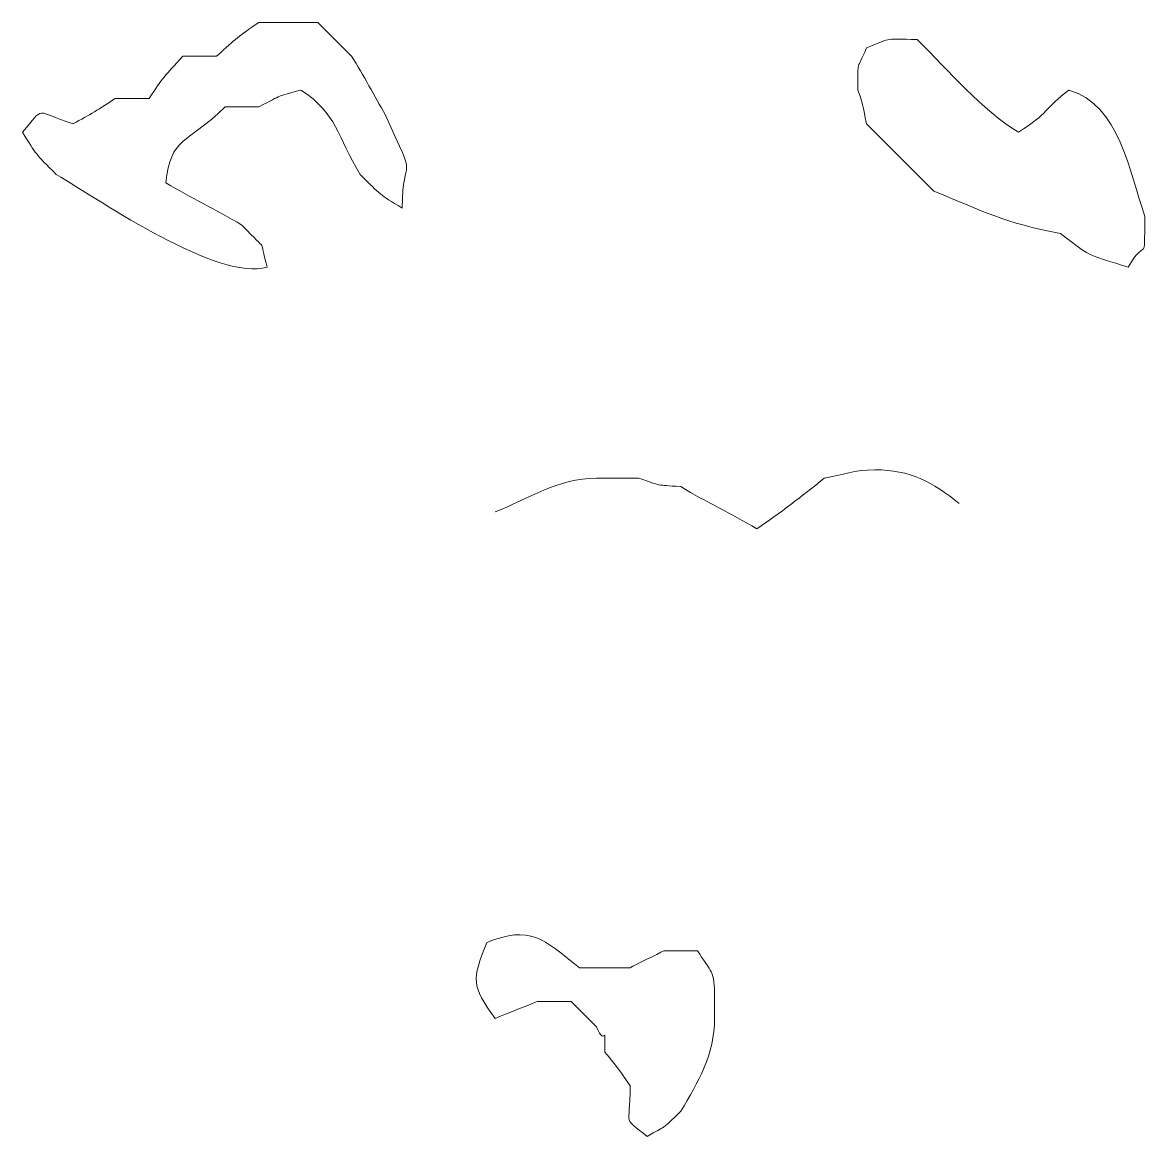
# Model space of a CAD drawing. Header units: centimetres. Extents: x -40.3 to 39, y -29.8 to 28.8.
# Drawn here: x 4.119 to 6.377, y -19.977 to -17.741 of the extents above; entities that cross this region are included whole.
import ezdxf

# ---------------------------------------------------------------- set-up
doc = ezdxf.new("R2010")
doc.units = ezdxf.units.CM
doc.header["$MEASUREMENT"] = 0
doc.layers.add('layer 1', color=7, linetype='Continuous')

msp = doc.modelspace()

# ---------------------------------------------------------------- linework, layer by layer
at = {"layer": 'layer 1', "color": 225, "lineweight": 0}
for points, knots in [([(4.88103, -18.11325), (4.83294, -18.08427), (4.83997, -18.08818), (4.7963, -18.04553), (4.7963, -18.04553), (4.75037, -17.96876), (4.75065, -17.92441), (4.67772, -17.87611), (4.67772, -17.87611), (4.6259, -17.89018), (4.64395, -17.88388), (4.59303, -17.90996), (4.59303, -17.90996), (4.59303, -17.90996), (4.52529, -17.90998), (4.52529, -17.90998), (4.52529, -17.90998), (4.44832, -17.98526), (4.41586, -17.96949), (4.40668, -18.06244), (4.40668, -18.06244), (4.45921, -18.09392), (4.50663, -18.11571), (4.55916, -18.14715), (4.55916, -18.14715), (4.6164, -18.20925), (4.59104, -18.16604), (4.60997, -18.23184), (4.60997, -18.23184), (4.51137, -18.26041), (4.28204, -18.10275), (4.18647, -18.04551), (4.18647, -18.04551), (4.14342, -18.00246), (4.1473, -18.00756), (4.11872, -17.96078), (4.11872, -17.96078), (4.16433, -17.90764), (4.14064, -17.91803), (4.22036, -17.94388), (4.22036, -17.94388), (4.25284, -17.92682), (4.27391, -17.91342), (4.30505, -17.89304), (4.30505, -17.89304), (4.30505, -17.89304), (4.37281, -17.89306), (4.37281, -17.89306), (4.37281, -17.89306), (4.40041, -17.85174), (4.40395, -17.848), (4.44055, -17.80833), (4.44055, -17.80833), (4.44055, -17.80833), (4.50832, -17.80835), (4.50832, -17.80835), (4.50832, -17.80835), (4.54814, -17.77166), (4.55194, -17.76833), (4.59301, -17.74059), (4.59301, -17.74059), (4.59301, -17.74059), (4.71161, -17.74061), (4.71161, -17.74061), (4.71161, -17.74061), (4.71161, -17.74061), (4.77937, -17.80833), (4.77937, -17.80833), (4.77937, -17.80833), (4.80304, -17.84788), (4.82564, -17.88678), (4.84712, -17.92693), (4.84712, -17.92693), (4.91558, -18.07413), (4.88101, -17.99736), (4.88103, -18.11325)], [0, 0, 0, 0, 0.05, 0.05, 0.05, 0.05, 0.1, 0.1, 0.1, 0.1, 0.15, 0.15, 0.15, 0.15, 0.2, 0.2, 0.2, 0.2, 0.25, 0.25, 0.25, 0.25, 0.3, 0.3, 0.3, 0.3, 0.35, 0.35, 0.35, 0.35, 0.4, 0.4, 0.4, 0.4, 0.45, 0.45, 0.45, 0.45, 0.5, 0.5, 0.5, 0.5, 0.55, 0.55, 0.55, 0.55, 0.6, 0.6, 0.6, 0.6, 0.65, 0.65, 0.65, 0.65, 0.7, 0.7, 0.7, 0.7, 0.75, 0.75, 0.75, 0.75, 0.8, 0.8, 0.8, 0.8, 0.85, 0.85, 0.85, 0.85, 0.9, 0.9, 0.9, 0.9, 1, 1, 1, 1]), ([(6.33787, -18.23186), (6.26266, -18.20693), (6.26875, -18.21658), (6.20235, -18.16409), (6.20235, -18.16409), (6.08895, -18.14271), (6.04949, -18.12002), (5.94824, -18.07943), (5.94824, -18.07943), (5.94824, -18.07943), (5.81271, -17.9439), (5.81271, -17.9439), (5.81271, -17.9439), (5.80509, -17.90749), (5.80857, -17.91474), (5.79576, -17.87613), (5.79576, -17.87613), (5.79576, -17.80805), (5.79284, -17.84261), (5.81271, -17.79145), (5.81271, -17.79145), (5.87066, -17.76893), (5.8447, -17.7745), (5.91435, -17.77448), (5.91435, -17.77448), (5.97869, -17.83883), (6.04484, -17.91628), (6.11764, -17.96084), (6.11764, -17.96084), (6.17866, -17.92268), (6.17065, -17.91282), (6.21927, -17.87613), (6.21927, -17.87613), (6.32121, -17.90608), (6.34046, -18.03979), (6.37177, -18.13026), (6.37177, -18.13026), (6.36948, -18.23551), (6.37691, -18.16399), (6.33787, -18.23186)], [0, 0, 0, 0, 0.0909091, 0.0909091, 0.0909091, 0.0909091, 0.1818182, 0.1818182, 0.1818182, 0.1818182, 0.2727273, 0.2727273, 0.2727273, 0.2727273, 0.3636364, 0.3636364, 0.3636364, 0.3636364, 0.4545455, 0.4545455, 0.4545455, 0.4545455, 0.5454545, 0.5454545, 0.5454545, 0.5454545, 0.6363636, 0.6363636, 0.6363636, 0.6363636, 0.7272727, 0.7272727, 0.7272727, 0.7272727, 0.8181818, 0.8181818, 0.8181818, 0.8181818, 1, 1, 1, 1]), ([(5.06731, -18.72315), (5.13467, -18.69615), (5.19355, -18.65539), (5.27062, -18.65541), (5.27062, -18.65541), (5.27062, -18.65541), (5.30449, -18.65539), (5.30449, -18.65539), (5.30449, -18.65539), (5.30449, -18.65539), (5.35531, -18.65539), (5.35531, -18.65539), (5.35531, -18.65539), (5.40506, -18.67186), (5.38649, -18.66823), (5.44004, -18.67233), (5.44004, -18.67233), (5.49255, -18.70379), (5.53997, -18.72558), (5.59247, -18.75704), (5.59247, -18.75704), (5.63964, -18.72516), (5.6826, -18.69222), (5.72802, -18.65541), (5.72802, -18.65541), (5.76556, -18.6483), (5.78902, -18.63846), (5.82966, -18.63844), (5.82966, -18.63844), (5.90143, -18.63846), (5.94474, -18.66333), (5.99908, -18.70622)], [0, 0, 0, 0, 0.1111111, 0.1111111, 0.1111111, 0.1111111, 0.2222222, 0.2222222, 0.2222222, 0.2222222, 0.3333333, 0.3333333, 0.3333333, 0.3333333, 0.4444444, 0.4444444, 0.4444444, 0.4444444, 0.5555556, 0.5555556, 0.5555556, 0.5555556, 0.6666667, 0.6666667, 0.6666667, 0.6666667, 0.7777778, 0.7777778, 0.7777778, 0.7777778, 1, 1, 1, 1]), ([(5.44009, -19.92597), (5.40034, -19.96565), (5.41144, -19.95316), (5.3723, -19.97677), (5.3723, -19.97677), (5.32246, -19.93398), (5.33843, -19.96394), (5.33843, -19.87513), (5.33843, -19.87513), (5.3179, -19.84308), (5.31235, -19.83808), (5.28761, -19.80739), (5.28761, -19.80739), (5.28761, -19.73988), (5.29045, -19.80248), (5.27067, -19.75657), (5.27067, -19.75657), (5.27067, -19.75657), (5.21985, -19.70573), (5.21985, -19.70573), (5.21985, -19.70573), (5.21985, -19.70573), (5.15208, -19.70576), (5.15208, -19.70576), (5.15208, -19.70576), (5.12427, -19.71713), (5.09529, -19.72842), (5.0674, -19.73961), (5.0674, -19.73961), (5.01948, -19.67238), (5.02068, -19.66392), (5.05045, -19.58713), (5.05045, -19.58713), (5.13924, -19.55271), (5.16199, -19.57891), (5.23682, -19.63795), (5.23682, -19.63795), (5.23682, -19.63795), (5.33845, -19.63797), (5.33845, -19.63797), (5.33845, -19.63797), (5.34925, -19.63182), (5.39448, -19.61025), (5.40619, -19.60408), (5.40619, -19.60408), (5.40619, -19.60408), (5.47396, -19.6041), (5.47396, -19.6041), (5.47396, -19.6041), (5.49649, -19.64226), (5.50783, -19.64025), (5.50783, -19.68879), (5.50783, -19.68879), (5.50783, -19.68879), (5.50783, -19.73958), (5.50783, -19.73958), (5.50783, -19.73958), (5.50783, -19.81243), (5.475, -19.86766), (5.44009, -19.92597)], [0, 0, 0, 0, 0.0625, 0.0625, 0.0625, 0.0625, 0.125, 0.125, 0.125, 0.125, 0.1875, 0.1875, 0.1875, 0.1875, 0.25, 0.25, 0.25, 0.25, 0.3125, 0.3125, 0.3125, 0.3125, 0.375, 0.375, 0.375, 0.375, 0.4375, 0.4375, 0.4375, 0.4375, 0.5, 0.5, 0.5, 0.5, 0.5625, 0.5625, 0.5625, 0.5625, 0.625, 0.625, 0.625, 0.625, 0.6875, 0.6875, 0.6875, 0.6875, 0.75, 0.75, 0.75, 0.75, 0.8125, 0.8125, 0.8125, 0.8125, 0.875, 0.875, 0.875, 0.875, 1, 1, 1, 1])]:
    msp.add_open_spline(points, degree=3, knots=knots, dxfattribs=at)

doc.saveas('drawing.dxf')
